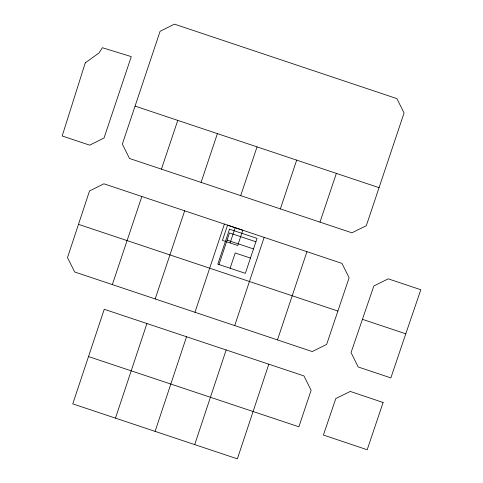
<?xml version="1.0" encoding="UTF-8"?>
<svg xmlns="http://www.w3.org/2000/svg" width="483" height="483" viewBox="0 0 483 483"><rect width="100%" height="100%" fill="white"/><g stroke="black" fill="none" stroke-linecap="round" stroke-linejoin="round"><path stroke-width="0.72" d="M88.516 356.581L104.237 309.289L303.922 375.901L311.124 390.276L298.874 426.797L88.516 356.581L72.764 403.873L237.37 458.85L268.814 364.2M115.455 418.145L146.935 323.532M186.541 336.742L155.097 431.361M226.153 349.958L194.709 444.608M135.071 106.103L160.084 31.317L174.454 24.15L396.899 98.61L404.066 112.98L366.325 225.664L351.92 232.806L129.504 158.472L122.338 144.103L135.071 106.103L379.052 187.664M141.851 196.509L112.34 284.596L74.69 271.995L67.487 257.626L89.512 190.978L103.881 183.806L341.952 263.38L349.124 277.749L326.653 344.397L312.247 351.564L112.34 284.596M155.194 298.971L184.675 210.811M194.963 312.278L224.414 224.088M218.968 264.521L229.51 232.939L255.905 241.76M230.089 242.943L235.179 227.698M230.119 268.246L235.209 252.995L250.46 258.085M234.702 325.59L264.153 237.37M277.459 339.929L306.94 251.673M161.431 169.147L177.762 120.376M201.073 182.393L217.404 133.622M240.715 195.639L257.047 146.868M280.357 208.885L296.689 160.114M319.994 222.132L336.361 173.391M405.774 333.819L390.856 377.899L358.157 366.965L351.05 352.56L373.848 285.978L388.247 278.842L420.82 289.74L405.774 333.819L362.431 319.317M227.113 240.123L253.509 248.938M78.487 224.347L337.901 311.058M85.268 62.856L62.18 135.977L89.675 145.16L104.044 137.993L131.273 56.62L102.372 47.714L98.967 53.021L85.268 62.856M227.559 225.15L222.464 240.401L237.714 245.491L242.804 230.24L227.559 225.15M229.491 229.184L217.821 264.141L245.364 273.336L257.034 238.379L229.491 229.184M383.104 402.49L367.195 449.751L323.405 435.026L335.812 398.535L350.247 391.429L383.104 402.49"/></g></svg>
